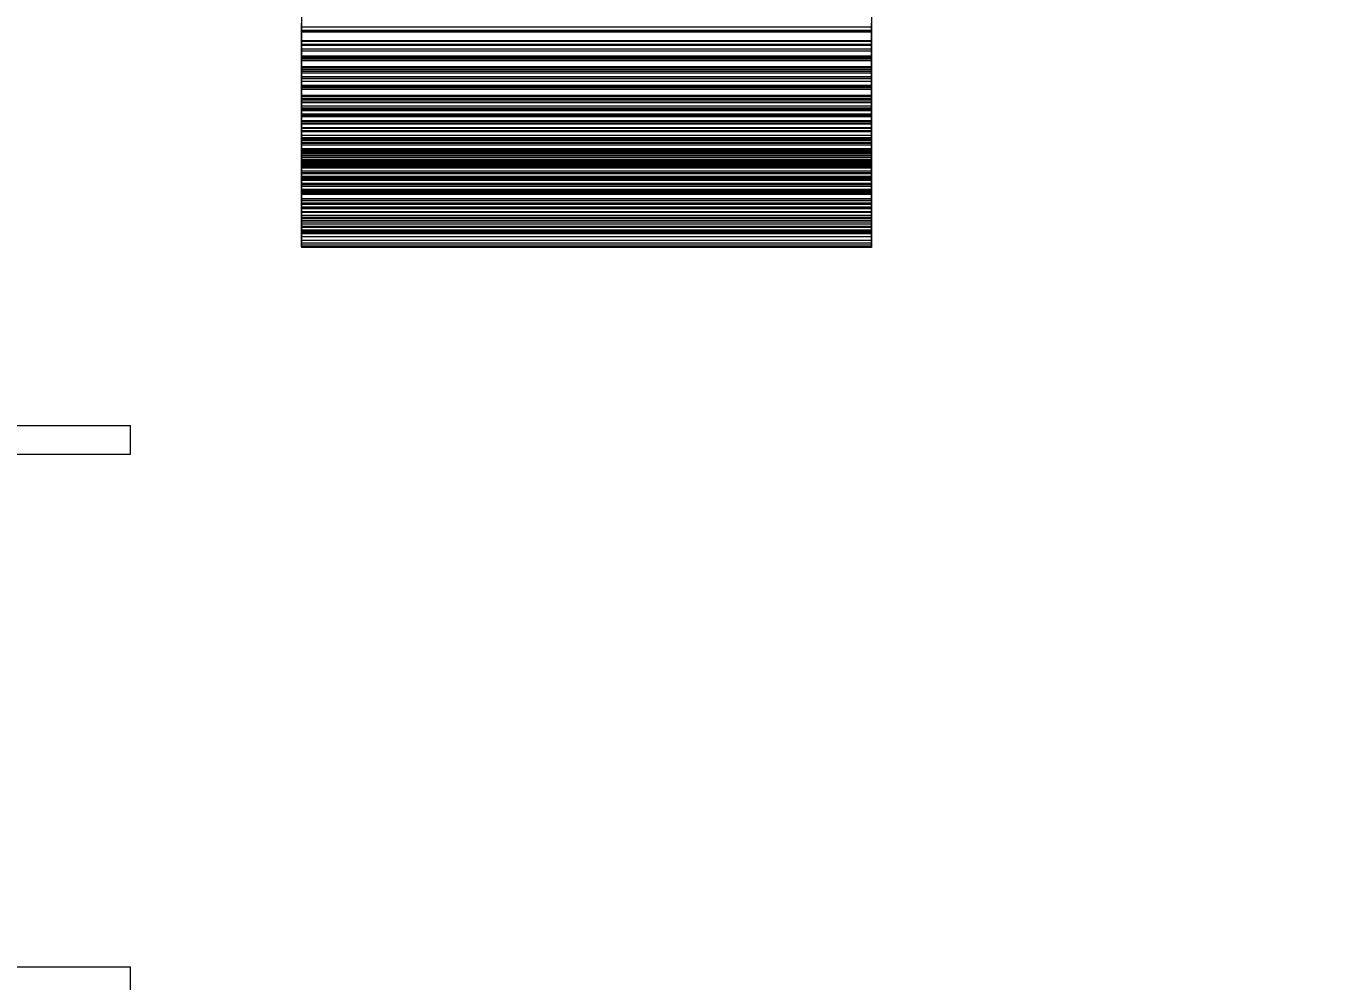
# Model space of a CAD drawing. Header units: millimetres. Extents: x -191664 to 191490, y -197311 to 10263.
# Drawn here: x 2423.3 to 2877.8, y -118145 to -117809.7 of the extents above; entities that cross this region are included whole.
import ezdxf

# ---------------------------------------------------------------- set-up
doc = ezdxf.new("R2010")
doc.units = ezdxf.units.MM
doc.layers.add('DET_briquetadora_frontal', color=7, linetype='Continuous', lineweight=0)
doc.layers.add('R15_COTAS_TRANSPORTE_P', color=1, linetype='Continuous', lineweight=0)
doc.dimstyles.new('PLANTA_20', dxfattribs={"dimtxt": 50, "dimasz": 30, "dimexe": 30, "dimexo": 16, "dimgap": 20, "dimtad": 1, "dimtih": 1, "dimtoh": 1, "dimdec": 1, "dimzin": 0, "dimdsep": 46, "dimcen": 0.09, "dimadec": 0, "dimazin": 0, "dimtfac": 1, "dimtdec": 4, "dimtofl": 0, "dimtmove": 0, "dimatfit": 3, "dimfxl": 1, "dimtolj": 1, "dimtzin": 0, "dimarcsym": 0})

# ---------------------------------------------------------------- blocks, each defined once
blk = doc.blocks.new('*D133')
at = {"layer": 'Defpoints', "color": 0, "transparency": 16777216}
for p in [(439.69, -194147.98), (217.89, -194406.09), (-500, -194490), (-500, -194490), (500, -194490)]:
    blk.add_point(p, dxfattribs=at)
at = {"layer": 'R15_COTAS_TRANSPORTE_P', "color": 0, "lineweight": -2, "transparency": 16777216}
blk.add_arc((-500, -194490), 722.77, 2.37834, 17.62166, dxfattribs=at)
at = {"layer": 'R15_COTAS_TRANSPORTE_P', "color": 0, "transparency": 16777216}
for points in [[(184.12, -194272.81), (193.59, -194269.58), (179.18, -194242.8)], [(227.15, -194459.9), (217.15, -194460.11), (222.77, -194490)]]:
    blk.add_solid(points, dxfattribs=at)

msp = doc.modelspace()

# ---------------------------------------------------------------- linework, layer by layer
at = {"layer": 'DET_briquetadora_frontal', "color": 9, "true_color": 0xb9c3c2}
for p, q in [((2520, -117805.27), (2520, -117810.2)), ((2520, -117806.53), (2520, -117811.32)), ((2720, -117805.27), (2720, -117810.2)), ((2720, -117806.53), (2720, -117811.32)), ((2520, -117807.19), (2520, -117811.82)), ((2520, -117811.92), (2520, -117808.78)), ((2720, -117810.2), (2520, -117810.2)), ((2520, -117810.2), (2520, -117815.22)), ((2720, -117807.19), (2720, -117811.82)), ((2720, -117811.92), (2720, -117808.78)), ((2720, -117810.2), (2720, -117815.22)), ((2720, -117811.32), (2520, -117811.32)), ((2520, -117811.32), (2520, -117816.21)), ((2520, -117815.19), (2520, -117811.64)), ((2720, -117811.64), (2520, -117811.64)), ((2520, -117811.64), (2520, -117816.28)), ((2720, -117811.82), (2520, -117811.82)), ((2520, -117811.82), (2520, -117816.56)), ((2520, -117814.95), (2520, -117811.92)), ((2720, -117811.92), (2520, -117811.92)), ((2520, -117817.87), (2520, -117814.95)), ((2720, -117814.95), (2520, -117814.95)), ((2520, -117818.63), (2520, -117815.19)), ((2720, -117815.19), (2520, -117815.19)), ((2720, -117815.22), (2520, -117815.22)), ((2520, -117815.22), (2520, -117820.7)), ((2720, -117811.32), (2720, -117816.21)), ((2720, -117815.19), (2720, -117811.64)), ((2720, -117811.64), (2720, -117816.28)), ((2720, -117811.82), (2720, -117816.56)), ((2720, -117814.95), (2720, -117811.92)), ((2720, -117817.87), (2720, -117814.95)), ((2720, -117818.63), (2720, -117815.19)), ((2720, -117815.22), (2720, -117820.7)), ((2720, -117816.21), (2520, -117816.21)), ((2520, -117816.21), (2520, -117821.19)), ((2720, -117816.28), (2520, -117816.28)), ((2520, -117816.28), (2520, -117820.97)), ((2720, -117816.56), (2520, -117816.56)), ((2520, -117816.56), (2520, -117821.4)), ((2520, -117820.7), (2520, -117817.87)), ((2720, -117817.87), (2520, -117817.87)), ((2520, -117821.95), (2520, -117818.63)), ((2720, -117818.63), (2520, -117818.63)), ((2720, -117816.21), (2720, -117821.19)), ((2720, -117816.28), (2720, -117820.97)), ((2720, -117816.56), (2720, -117821.4)), ((2720, -117820.7), (2720, -117817.87)), ((2720, -117821.95), (2720, -117818.63)), ((2520, -117824.05), (2520, -117820.34)), ((2720, -117820.34), (2520, -117820.34)), ((2520, -117820.34), (2520, -117824.55)), ((2720, -117820.7), (2520, -117820.7)), ((2720, -117820.97), (2520, -117820.97)), ((2520, -117820.97), (2520, -117825.76)), ((2720, -117821.19), (2520, -117821.19)), ((2520, -117821.19), (2520, -117826.25)), ((2720, -117821.4), (2520, -117821.4)), ((2520, -117821.4), (2520, -117826.33)), ((2520, -117825.17), (2520, -117821.95)), ((2720, -117821.95), (2520, -117821.95)), ((2520, -117827.65), (2520, -117824.05)), ((2720, -117824.05), (2520, -117824.05)), ((2720, -117824.55), (2520, -117824.55)), ((2520, -117824.55), (2520, -117829.28)), ((2720, -117824.05), (2720, -117820.34)), ((2720, -117820.34), (2720, -117824.55)), ((2720, -117820.97), (2720, -117825.76)), ((2720, -117821.19), (2720, -117826.25)), ((2720, -117821.4), (2720, -117826.33)), ((2720, -117825.17), (2720, -117821.95)), ((2720, -117827.65), (2720, -117824.05)), ((2720, -117824.55), (2720, -117829.28)), ((2520, -117828.29), (2520, -117825.17)), ((2720, -117825.17), (2520, -117825.17)), ((2720, -117825.76), (2520, -117825.76)), ((2520, -117825.76), (2520, -117830.64)), ((2720, -117826.25), (2520, -117826.25)), ((2520, -117826.25), (2520, -117831.32)), ((2720, -117826.33), (2520, -117826.33)), ((2520, -117826.33), (2520, -117831.35)), ((2520, -117831.14), (2520, -117827.65)), ((2720, -117827.65), (2520, -117827.65)), ((2520, -117832.06), (2520, -117828.2)), ((2720, -117828.2), (2520, -117828.2)), ((2520, -117828.2), (2520, -117831.97)), ((2520, -117831.32), (2520, -117828.29)), ((2720, -117828.29), (2520, -117828.29)), ((2720, -117829.28), (2520, -117829.28)), ((2520, -117829.28), (2520, -117834.11)), ((2720, -117828.29), (2720, -117825.17)), ((2720, -117825.76), (2720, -117830.64)), ((2720, -117826.25), (2720, -117831.32)), ((2720, -117826.33), (2720, -117831.35)), ((2720, -117831.14), (2720, -117827.65)), ((2720, -117832.06), (2720, -117828.2)), ((2720, -117828.2), (2720, -117831.97)), ((2720, -117831.32), (2720, -117828.29)), ((2720, -117829.28), (2720, -117834.11)), ((2720, -117830.64), (2520, -117830.64)), ((2520, -117830.64), (2520, -117835.61)), ((2520, -117834.55), (2520, -117831.14)), ((2720, -117831.14), (2520, -117831.14)), ((2720, -117831.32), (2520, -117831.32)), ((2720, -117831.35), (2520, -117831.35)), ((2520, -117831.35), (2520, -117836.44)), ((2720, -117831.97), (2520, -117831.97)), ((2520, -117831.97), (2520, -117836.75)), ((2520, -117835.82), (2520, -117832.06)), ((2720, -117832.06), (2520, -117832.06)), ((2720, -117830.64), (2720, -117835.61)), ((2720, -117834.55), (2720, -117831.14)), ((2720, -117831.35), (2720, -117836.44)), ((2720, -117831.97), (2720, -117836.75)), ((2720, -117835.82), (2720, -117832.06)), ((2720, -117834.11), (2520, -117834.11)), ((2520, -117834.11), (2520, -117839.03)), ((2520, -117837.86), (2520, -117834.55)), ((2720, -117834.55), (2520, -117834.55)), ((2520, -117839.21), (2520, -117835.22)), ((2720, -117835.22), (2520, -117835.22)), ((2520, -117835.22), (2520, -117838.54)), ((2720, -117835.61), (2520, -117835.61)), ((2520, -117835.61), (2520, -117840.65)), ((2520, -117839.48), (2520, -117835.82)), ((2720, -117835.82), (2520, -117835.82)), ((2720, -117836.44), (2520, -117836.44)), ((2520, -117836.44), (2520, -117841.09)), ((2720, -117836.75), (2520, -117836.75)), ((2520, -117836.75), (2520, -117841.61)), ((2520, -117841.09), (2520, -117837.86)), ((2720, -117837.86), (2520, -117837.86)), ((2720, -117834.11), (2720, -117839.03)), ((2720, -117837.86), (2720, -117834.55)), ((2720, -117839.21), (2720, -117835.22)), ((2720, -117835.22), (2720, -117838.54)), ((2720, -117835.61), (2720, -117840.65)), ((2720, -117839.48), (2720, -117835.82)), ((2720, -117836.44), (2720, -117841.09)), ((2720, -117836.75), (2720, -117841.61)), ((2720, -117841.09), (2720, -117837.86)), ((2720, -117838.54), (2520, -117838.54)), ((2520, -117838.54), (2520, -117843.34)), ((2720, -117839.03), (2520, -117839.03)), ((2520, -117839.03), (2520, -117844.02)), ((2520, -117843.12), (2520, -117839.21)), ((2720, -117839.21), (2520, -117839.21)), ((2520, -117843.06), (2520, -117839.48)), ((2720, -117839.48), (2520, -117839.48)), ((2720, -117840.65), (2520, -117840.65)), ((2520, -117840.65), (2520, -117845.76)), ((2720, -117841.09), (2520, -117841.09)), ((2520, -117845.49), (2520, -117841.36)), ((2720, -117841.36), (2520, -117841.36)), ((2520, -117841.36), (2520, -117844.22)), ((2720, -117841.61), (2520, -117841.61)), ((2520, -117841.61), (2520, -117846.54)), ((2720, -117838.54), (2720, -117843.34)), ((2720, -117839.03), (2720, -117844.02)), ((2720, -117843.12), (2720, -117839.21)), ((2720, -117843.06), (2720, -117839.48)), ((2720, -117840.65), (2720, -117845.76)), ((2720, -117845.49), (2720, -117841.36)), ((2720, -117841.36), (2720, -117844.22)), ((2720, -117841.61), (2720, -117846.54)), ((2520, -117846.56), (2520, -117843.06)), ((2720, -117843.06), (2520, -117843.06)), ((2520, -117846.94), (2520, -117843.12)), ((2720, -117843.12), (2520, -117843.12)), ((2720, -117843.34), (2520, -117843.34)), ((2520, -117843.34), (2520, -117848.21)), ((2720, -117844.02), (2520, -117844.02)), ((2520, -117844.02), (2520, -117849.07)), ((2720, -117844.22), (2520, -117844.22)), ((2520, -117844.22), (2520, -117849.04)), ((2520, -117849.53), (2520, -117845.49)), ((2720, -117845.49), (2520, -117845.49)), ((2720, -117845.76), (2520, -117845.76)), ((2520, -117845.76), (2520, -117849.98)), ((2720, -117846.54), (2520, -117846.54)), ((2520, -117846.54), (2520, -117851.54)), ((2520, -117849.98), (2520, -117846.56)), ((2720, -117846.56), (2520, -117846.56)), ((2520, -117850.87), (2520, -117846.63)), ((2720, -117846.63), (2520, -117846.63)), ((2520, -117846.63), (2520, -117849.02)), ((2520, -117850.69), (2520, -117846.94)), ((2720, -117846.94), (2520, -117846.94)), ((2720, -117846.56), (2720, -117843.06)), ((2720, -117846.94), (2720, -117843.12)), ((2720, -117843.34), (2720, -117848.21)), ((2720, -117844.02), (2720, -117849.07)), ((2720, -117844.22), (2720, -117849.04)), ((2720, -117849.53), (2720, -117845.49)), ((2720, -117845.76), (2720, -117849.98)), ((2720, -117846.54), (2720, -117851.54)), ((2720, -117849.98), (2720, -117846.56)), ((2720, -117850.87), (2720, -117846.63)), ((2720, -117846.63), (2720, -117849.02)), ((2720, -117850.69), (2720, -117846.94)), ((2720, -117848.21), (2520, -117848.21)), ((2520, -117848.21), (2520, -117853.15)), ((2720, -117849.02), (2520, -117849.02)), ((2520, -117849.02), (2520, -117853.84)), ((2720, -117849.04), (2520, -117849.04)), ((2520, -117849.04), (2520, -117853.92)), ((2720, -117849.07), (2520, -117849.07)), ((2520, -117849.07), (2520, -117854.19)), ((2520, -117853.5), (2520, -117849.53)), ((2720, -117849.53), (2520, -117849.53)), ((2720, -117849.98), (2520, -117849.98)), ((2520, -117854.36), (2520, -117850.69)), ((2720, -117850.69), (2520, -117850.69)), ((2520, -117855.04), (2520, -117850.87)), ((2720, -117850.87), (2520, -117850.87)), ((2520, -117855.35), (2520, -117851)), ((2720, -117851), (2520, -117851)), ((2520, -117851), (2520, -117852.92)), ((2720, -117851.54), (2520, -117851.54)), ((2520, -117851.54), (2520, -117856.59)), ((2720, -117848.21), (2720, -117853.15)), ((2720, -117849.02), (2720, -117853.84)), ((2720, -117849.04), (2720, -117853.92)), ((2720, -117849.07), (2720, -117854.19)), ((2720, -117853.5), (2720, -117849.53)), ((2720, -117854.36), (2720, -117850.69)), ((2720, -117855.04), (2720, -117850.87)), ((2720, -117855.35), (2720, -117851)), ((2720, -117851), (2720, -117852.92)), ((2720, -117851.54), (2720, -117856.59)), ((2720, -117852.92), (2520, -117852.92)), ((2520, -117852.92), (2520, -117857.73)), ((2720, -117853.15), (2520, -117853.15)), ((2520, -117853.15), (2520, -117858.15)), ((2520, -117857.41), (2520, -117853.5)), ((2720, -117853.5), (2520, -117853.5)), ((2720, -117853.84), (2520, -117853.84)), ((2520, -117853.84), (2520, -117858.72)), ((2720, -117853.92), (2520, -117853.92)), ((2520, -117853.92), (2520, -117858.86)), ((2720, -117854.19), (2520, -117854.19)), ((2520, -117854.19), (2520, -117857.96)), ((2520, -117857.96), (2520, -117854.36)), ((2720, -117854.36), (2520, -117854.36)), ((2520, -117858.91), (2520, -117854.46)), ((2720, -117854.46), (2520, -117854.46)), ((2520, -117854.46), (2520, -117855.91)), ((2520, -117859.15), (2520, -117855.04)), ((2720, -117855.04), (2520, -117855.04)), ((2520, -117859.64), (2520, -117855.35)), ((2720, -117855.35), (2520, -117855.35)), ((2720, -117855.91), (2520, -117855.91)), ((2520, -117855.91), (2520, -117860.7)), ((2720, -117856.59), (2520, -117856.59)), ((2520, -117856.59), (2520, -117861.7)), ((2720, -117852.92), (2720, -117857.73)), ((2720, -117853.15), (2720, -117858.15)), ((2720, -117857.41), (2720, -117853.5)), ((2720, -117853.84), (2720, -117858.72)), ((2720, -117853.92), (2720, -117858.86)), ((2720, -117854.19), (2720, -117857.96)), ((2720, -117857.96), (2720, -117854.36)), ((2720, -117858.91), (2720, -117854.46)), ((2720, -117854.46), (2720, -117855.91)), ((2720, -117859.15), (2720, -117855.04)), ((2720, -117859.64), (2720, -117855.35)), ((2720, -117855.91), (2720, -117860.7)), ((2720, -117856.59), (2720, -117861.7)), ((2520, -117861.54), (2520, -117857.01)), ((2720, -117857.01), (2520, -117857.01)), ((2520, -117857.01), (2520, -117857.98)), ((2520, -117861.25), (2520, -117857.41)), ((2720, -117857.41), (2520, -117857.41)), ((2720, -117857.73), (2520, -117857.73)), ((2520, -117857.73), (2520, -117862.59)), ((2720, -117857.96), (2520, -117857.96)), ((2720, -117857.98), (2520, -117857.98)), ((2520, -117857.98), (2520, -117862.74)), ((2720, -117858.15), (2520, -117858.15)), ((2520, -117858.15), (2520, -117863.19)), ((2520, -117863.25), (2520, -117858.64)), ((2720, -117858.64), (2520, -117858.64)), ((2520, -117858.64), (2520, -117859.12)), ((2720, -117858.72), (2520, -117858.72)), ((2520, -117858.72), (2520, -117863.63)), ((2720, -117858.86), (2520, -117858.86)), ((2520, -117858.86), (2520, -117863.84)), ((2520, -117863.31), (2520, -117858.91)), ((2720, -117858.91), (2520, -117858.91)), ((2720, -117859.12), (2520, -117859.12)), ((2520, -117859.12), (2520, -117863.85)), ((2520, -117863.21), (2520, -117859.15)), ((2720, -117859.15), (2520, -117859.15)), ((2520, -117864.01), (2520, -117859.34)), ((2720, -117859.34), (2520, -117859.34)), ((2520, -117863.88), (2520, -117859.64)), ((2720, -117859.64), (2520, -117859.64)), ((2720, -117860.7), (2520, -117860.7)), ((2520, -117860.7), (2520, -117865.53)), ((2720, -117861.54), (2720, -117857.01)), ((2720, -117857.01), (2720, -117857.98)), ((2720, -117861.25), (2720, -117857.41)), ((2720, -117857.73), (2720, -117862.59)), ((2720, -117857.98), (2720, -117862.74)), ((2720, -117858.15), (2720, -117863.19)), ((2720, -117863.25), (2720, -117858.64)), ((2720, -117858.64), (2720, -117859.12)), ((2720, -117858.72), (2720, -117863.63)), ((2720, -117858.86), (2720, -117863.84)), ((2720, -117863.31), (2720, -117858.91)), ((2720, -117859.12), (2720, -117863.85)), ((2720, -117863.21), (2720, -117859.15)), ((2720, -117864.01), (2720, -117859.34)), ((2720, -117863.88), (2720, -117859.64)), ((2720, -117860.7), (2720, -117865.53)), ((2520, -117865.02), (2520, -117861.25)), ((2720, -117861.25), (2520, -117861.25)), ((2520, -117866.04), (2520, -117861.54)), ((2720, -117861.54), (2520, -117861.54)), ((2720, -117861.7), (2520, -117861.7)), ((2520, -117861.7), (2520, -117865.02)), ((2720, -117862.59), (2520, -117862.59)), ((2520, -117862.59), (2520, -117867.48)), ((2720, -117862.74), (2520, -117862.74)), ((2520, -117862.74), (2520, -117867.52)), ((2720, -117863.19), (2520, -117863.19)), ((2520, -117863.19), (2520, -117868.28)), ((2520, -117867.2), (2520, -117863.21)), ((2720, -117863.21), (2520, -117863.21)), ((2520, -117867.83), (2520, -117863.25)), ((2720, -117863.25), (2520, -117863.25)), ((2520, -117867.67), (2520, -117863.31)), ((2720, -117863.31), (2520, -117863.31)), ((2720, -117863.63), (2520, -117863.63)), ((2520, -117863.63), (2520, -117868.59)), ((2720, -117863.84), (2520, -117863.84)), ((2520, -117863.84), (2520, -117868.86)), ((2720, -117863.85), (2520, -117863.85)), ((2520, -117863.85), (2520, -117868.57)), ((2520, -117868.07), (2520, -117863.88)), ((2720, -117863.88), (2520, -117863.88)), ((2520, -117868.68), (2520, -117864.01)), ((2720, -117864.01), (2520, -117864.01)), ((2720, -117865.02), (2520, -117865.02)), ((2720, -117865.53), (2520, -117865.53)), ((2520, -117865.53), (2520, -117870.37)), ((2720, -117865.02), (2720, -117861.25)), ((2720, -117866.04), (2720, -117861.54)), ((2720, -117861.7), (2720, -117865.02)), ((2720, -117862.59), (2720, -117867.48)), ((2720, -117862.74), (2720, -117867.52)), ((2720, -117863.19), (2720, -117868.28)), ((2720, -117867.2), (2720, -117863.21)), ((2720, -117867.83), (2720, -117863.25)), ((2720, -117867.67), (2720, -117863.31)), ((2720, -117863.63), (2720, -117868.59)), ((2720, -117863.84), (2720, -117868.86)), ((2720, -117863.85), (2720, -117868.57)), ((2720, -117868.07), (2720, -117863.88)), ((2720, -117868.68), (2720, -117864.01)), ((2720, -117865.53), (2720, -117870.37)), ((2520, -117870.51), (2520, -117866.04)), ((2720, -117866.04), (2520, -117866.04)), ((2520, -117871.14), (2520, -117867.2)), ((2720, -117867.2), (2520, -117867.2)), ((2720, -117867.48), (2520, -117867.48)), ((2520, -117867.48), (2520, -117872.39)), ((2720, -117867.52), (2520, -117867.52)), ((2520, -117867.52), (2520, -117872.32)), ((2520, -117871.99), (2520, -117867.67)), ((2720, -117867.67), (2520, -117867.67)), ((2520, -117872.4), (2520, -117867.83)), ((2720, -117867.83), (2520, -117867.83)), ((2520, -117872.21), (2520, -117868.07)), ((2720, -117868.07), (2520, -117868.07)), ((2720, -117868.28), (2520, -117868.28)), ((2520, -117868.28), (2520, -117871.14)), ((2720, -117868.57), (2520, -117868.57)), ((2520, -117868.57), (2520, -117873.3)), ((2720, -117868.59), (2520, -117868.59)), ((2520, -117868.59), (2520, -117873.57)), ((2520, -117873.33), (2520, -117868.68)), ((2720, -117868.68), (2520, -117868.68)), ((2720, -117868.86), (2520, -117868.86)), ((2520, -117868.86), (2520, -117873.91)), ((2720, -117870.51), (2720, -117866.04)), ((2720, -117871.14), (2720, -117867.2)), ((2720, -117867.48), (2720, -117872.39)), ((2720, -117867.52), (2720, -117872.32)), ((2720, -117871.99), (2720, -117867.67)), ((2720, -117872.4), (2720, -117867.83)), ((2720, -117872.21), (2720, -117868.07)), ((2720, -117868.28), (2720, -117871.14)), ((2720, -117868.57), (2720, -117873.3)), ((2720, -117868.59), (2720, -117873.57)), ((2720, -117873.33), (2720, -117868.68)), ((2720, -117868.86), (2720, -117873.91)), ((2720, -117870.37), (2520, -117870.37)), ((2520, -117870.37), (2520, -117875.24)), ((2520, -117874.95), (2520, -117870.51)), ((2720, -117870.51), (2520, -117870.51)), ((2720, -117871.14), (2520, -117871.14)), ((2520, -117876.27), (2520, -117871.99)), ((2720, -117871.99), (2520, -117871.99)), ((2520, -117876.31), (2520, -117872.21)), ((2720, -117872.21), (2520, -117872.21)), ((2720, -117872.32), (2520, -117872.32)), ((2520, -117872.32), (2520, -117877.12)), ((2720, -117872.39), (2520, -117872.39)), ((2520, -117872.39), (2520, -117877.33)), ((2520, -117876.94), (2520, -117872.4)), ((2720, -117872.4), (2520, -117872.4)), ((2720, -117873.3), (2520, -117873.3)), ((2520, -117873.3), (2520, -117878.03)), ((2520, -117877.97), (2520, -117873.33)), ((2720, -117873.33), (2520, -117873.33)), ((2720, -117873.57), (2520, -117873.57)), ((2520, -117873.57), (2520, -117878.58)), ((2720, -117873.91), (2520, -117873.91)), ((2520, -117873.91), (2520, -117876.31)), ((2720, -117870.37), (2720, -117875.24)), ((2720, -117874.95), (2720, -117870.51)), ((2720, -117876.27), (2720, -117871.99)), ((2720, -117876.31), (2720, -117872.21)), ((2720, -117872.32), (2720, -117877.12)), ((2720, -117872.39), (2720, -117877.33)), ((2720, -117876.94), (2720, -117872.4)), ((2720, -117873.3), (2720, -117878.03)), ((2720, -117877.97), (2720, -117873.33)), ((2720, -117873.57), (2720, -117878.58)), ((2720, -117873.91), (2720, -117876.31)), ((2520, -117879.35), (2520, -117874.95)), ((2720, -117874.95), (2520, -117874.95)), ((2720, -117875.24), (2520, -117875.24)), ((2520, -117875.24), (2520, -117880.11)), ((2520, -117880.51), (2520, -117876.27)), ((2720, -117876.27), (2520, -117876.27)), ((2720, -117876.31), (2520, -117876.31)), ((2520, -117881.47), (2520, -117876.94)), ((2720, -117876.94), (2520, -117876.94)), ((2720, -117877.12), (2520, -117877.12)), ((2520, -117877.12), (2520, -117881.92)), ((2720, -117877.33), (2520, -117877.33)), ((2520, -117877.33), (2520, -117882.28)), ((2520, -117882.6), (2520, -117877.97)), ((2720, -117877.97), (2520, -117877.97)), ((2720, -117878.03), (2520, -117878.03)), ((2520, -117878.03), (2520, -117882.75)), ((2720, -117878.58), (2520, -117878.58)), ((2520, -117878.58), (2520, -117880.51)), ((2520, -117883.73), (2520, -117879.35)), ((2720, -117879.35), (2520, -117879.35)), ((2720, -117879.35), (2720, -117874.95)), ((2720, -117875.24), (2720, -117880.11)), ((2720, -117880.51), (2720, -117876.27)), ((2720, -117881.47), (2720, -117876.94)), ((2720, -117877.12), (2720, -117881.92)), ((2720, -117877.33), (2720, -117882.28)), ((2720, -117882.6), (2720, -117877.97)), ((2720, -117878.03), (2720, -117882.75)), ((2720, -117878.58), (2720, -117880.51)), ((2720, -117883.73), (2720, -117879.35)), ((2720, -117880.11), (2520, -117880.11)), ((2520, -117880.11), (2520, -117885)), ((2720, -117880.51), (2520, -117880.51)), ((2520, -117885.97), (2520, -117881.47)), ((2720, -117881.47), (2520, -117881.47)), ((2720, -117881.92), (2520, -117881.92)), ((2520, -117881.92), (2520, -117886.73)), ((2720, -117882.28), (2520, -117882.28)), ((2520, -117882.28), (2520, -117883.73)), ((2520, -117887.22), (2520, -117882.6)), ((2720, -117882.6), (2520, -117882.6)), ((2720, -117882.75), (2520, -117882.75)), ((2520, -117882.75), (2520, -117887.47)), ((2720, -117883.73), (2520, -117883.73)), ((2720, -117880.11), (2720, -117885)), ((2720, -117885.97), (2720, -117881.47)), ((2720, -117881.92), (2720, -117886.73)), ((2720, -117882.28), (2720, -117883.73)), ((2720, -117887.22), (2720, -117882.6)), ((2720, -117882.75), (2720, -117887.47)), ((2720, -117885), (2520, -117885)), ((2520, -117885), (2520, -117885.97)), ((2720, -117885.97), (2520, -117885.97)), ((2720, -117886.73), (2520, -117886.73)), ((2520, -117886.73), (2520, -117887.22)), ((2720, -117887.22), (2520, -117887.22)), ((2720, -117887.47), (2520, -117887.47)), ((2720, -117885), (2720, -117885.97)), ((2720, -117886.73), (2720, -117887.22))]:
    msp.add_line(p, q, dxfattribs=at)
at = {"layer": 'DET_briquetadora_frontal', "color": 251, "true_color": 0x53616b}
for p, q in [((2310, -117950), (2460, -117950)), ((2460, -117960), (2460, -117950)), ((2310, -117960), (2460, -117960)), ((2310, -118140), (2460, -118140)), ((2460, -118150), (2460, -118140))]:
    msp.add_line(p, q, dxfattribs=at)

# ---------------------------------------------------------------- dimensions: what is measured, and where the dimension line sits
at = {"layer": 'R15_COTAS_TRANSPORTE_P'}
dim = msp.add_angular_dim_2l(base=(217.89, -194406.09), line1=((-500, -194490), (500, -194490)), line2=((-500, -194490), (439.69, -194147.98)), dimstyle='PLANTA_20', dxfattribs=at)
dim.commit()
dim.dimension.update_dxf_attribs({"geometry": '*D133', "text_midpoint": (191490.46, -33543.69)})

doc.saveas('drawing.dxf')
